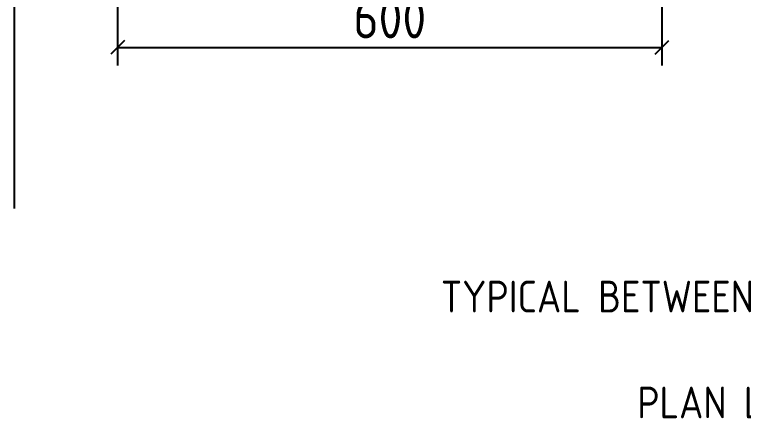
# Model space of a CAD drawing. Header units: inches. Extents: x 129892 to 140765, y 18172 to 24435.
# Drawn here: x 135493 to 136296, y 21941 to 22386 of the extents above; entities that cross this region are included whole.
import ezdxf

# ---------------------------------------------------------------- set-up
doc = ezdxf.new("R2010")
doc.units = ezdxf.units.IN
doc.header["$MEASUREMENT"] = 0
doc.header["$PDMODE"] = 66
doc.styles.add('EXCELSIOR', font='dim.shx', dxfattribs={"height": 45})
doc.styles.add('JD', font='dim.shx', dxfattribs={"height": 35})
doc.dimstyles.new('EXCELSIOR', dxfattribs={"dimtxt": 50, "dimasz": 15, "dimexe": 20, "dimexo": 20, "dimgap": 10, "dimtad": 1, "dimdec": 0, "dimtxsty": 'EXCELSIOR', "dimblk": 'OBLIQUE', "dimcen": 2.5, "dimclrd": 1, "dimclre": 1, "dimclrt": 1, "dimadec": 0, "dimazin": 0, "dimtfac": 1, "dimtdec": 0, "dimtofl": 0, "dimtmove": 0, "dimatfit": 3, "dimfxl": 0, "dimlwd": 25, "dimarcsym": 0})

# ---------------------------------------------------------------- blocks, each defined once
blk = doc.blocks.new('_OBLIQUE')
at = {"color": 0, "linetype": 'ByBlock'}
blk.add_line((-0.5, -0.5), (0.5, 0.5), dxfattribs=at)
blk = doc.blocks.new('*D190')
at = {"color": 1, "lineweight": -2}
for p, q in [((135606.57, 22491.99), (135606.57, 22330.04)), ((136206.57, 22491.99), (136206.57, 22330.04))]:
    blk.add_line(p, q, dxfattribs=at)
at = {"color": 1, "lineweight": 25}
blk.add_line((135606.57, 22350.04), (136206.57, 22350.04), dxfattribs=at)
at = {"layer": 'Defpoints', "color": 0}
for p in [(135606.57, 22511.99), (136206.57, 22511.99), (136206.57, 22350.04)]:
    blk.add_point(p, dxfattribs=at)
at = {"color": 1, "lineweight": 25, "xscale": 15, "yscale": 15, "zscale": 15, "rotation": 180}
blk.add_blockref('_OBLIQUE', (135606.57, 22350.04), dxfattribs=at)
at = {"color": 1, "lineweight": 25, "xscale": 15, "yscale": 15, "zscale": 15}
blk.add_blockref('_OBLIQUE', (136206.57, 22350.04), dxfattribs=at)
at = {"color": 1, "insert": (135906.57, 22382.54), "char_height": 45, "attachment_point": 5, "style": 'EXCELSIOR'}
blk.add_mtext('600', dxfattribs=at)

msp = doc.modelspace()

# ---------------------------------------------------------------- linework, layer by layer
msp.add_lwpolyline([(135493.06, 22172.62), (135493.06, 24024.99), (137133.06, 24024.99), (137133.06, 22172.62)])

# ---------------------------------------------------------------- texts
at = {"insert": (136313.06, 22017.24), "char_height": 35, "width": 1467.079, "attachment_point": 5, "style": 'JD'}
msp.add_mtext('TYPICAL BETWEEN WALLS - OPEN IN\\P\\PPLAN LAYOUT', dxfattribs=at)

# ---------------------------------------------------------------- dimensions: what is measured, and where the dimension line sits
dim = msp.add_linear_dim(base=(136206.57, 22350.04), p1=(135606.57, 22511.99), p2=(136206.57, 22511.99), dimstyle='EXCELSIOR')
dim.commit()
dim.dimension.update_dxf_attribs({"geometry": '*D190', "text_midpoint": (135906.57, 22382.54)})

doc.saveas('drawing.dxf')
